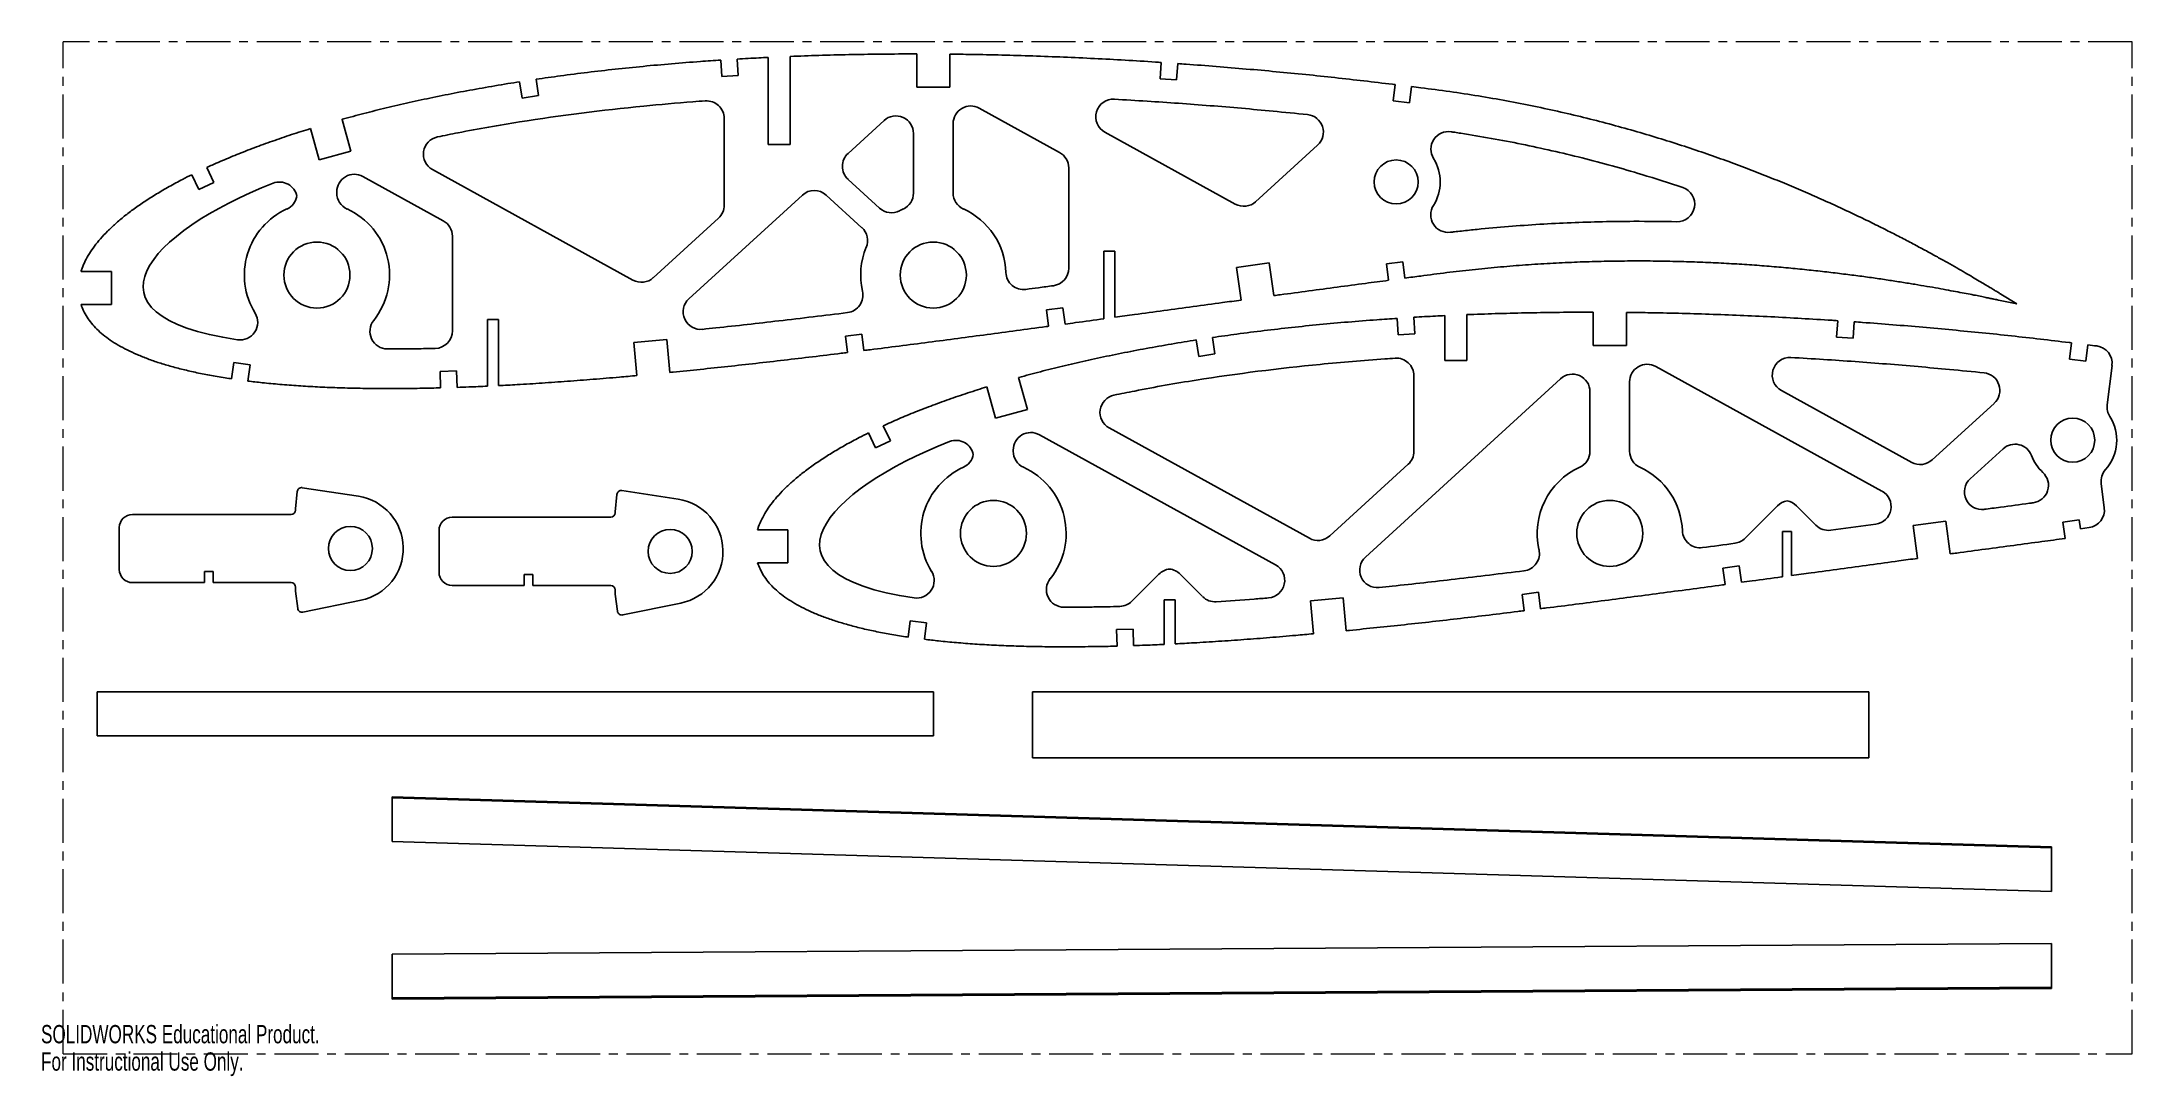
# Model space of a CAD drawing. Header units: inches. Extents: x 0 to 23.8, y 0 to 11.8.
import ezdxf

# ---------------------------------------------------------------- set-up
doc = ezdxf.new("R2010")
doc.units = ezdxf.units.IN
doc.header["$MEASUREMENT"] = 0
doc.linetypes.add('CENTERX2', pattern=[0.8, 0.5, -0.1, 0.1, -0.1])
doc.styles.add('SLDTEXTSTYLE0', font='TXT', dxfattribs={"width": 0.7})

msp = doc.modelspace()

# ---------------------------------------------------------------- linework, layer by layer
at = {"color": 7, "linetype": 'CENTERX2', "lineweight": 18}
for p, q in [((0.25, 0.25), (0.25, 11.75)), ((23.75, 11.75), (0.25, 11.75)), ((23.75, 0.25), (23.75, 11.75)), ((0.25, 0.25), (23.75, 0.25))]:
    msp.add_line(p, q, dxfattribs=at)
at = {"color": 7, "linetype": 'Continuous', "lineweight": 25}
for p, q in [((7.72, 11.542), (7.731, 11.355)), ((7.918, 11.367), (7.907, 11.554)), ((8.259, 10.584), (8.259, 11.573)), ((8.509, 11.584), (8.509, 10.584)), ((9.947, 11.612), (9.947, 11.235)), ((10.322, 11.235), (10.322, 11.61)), ((12.722, 11.515), (12.71, 11.328)), ((12.897, 11.316), (12.91, 11.503)), ((5.436, 11.296), (5.464, 11.11)), ((5.65, 11.138), (5.622, 11.324)), ((7.731, 11.355), (7.918, 11.367)), ((9.947, 11.235), (10.322, 11.235)), ((12.71, 11.328), (12.897, 11.316)), ((15.378, 11.264), (15.356, 11.078)), ((15.542, 11.055), (15.564, 11.241)), ((5.464, 11.11), (5.65, 11.138)), ((10.656, 10.996), (11.568, 10.492)), ((15.356, 11.078), (15.542, 11.055)), ((3.059, 10.763), (3.158, 10.407)), ((3.519, 10.508), (3.419, 10.869)), ((7.759, 10.879), (7.759, 9.894)), ((9.166, 10.482), (9.574, 10.856)), ((9.909, 10.708), (9.909, 10.032)), ((10.359, 10.032), (10.359, 10.821)), ((12.083, 10.722), (13.563, 9.906)), ((3.158, 10.407), (3.519, 10.508)), ((8.509, 10.584), (8.259, 10.584)), ((13.795, 9.933), (14.499, 10.576)), ((1.714, 10.24), (1.794, 10.071)), ((1.964, 10.152), (1.883, 10.321)), ((3.656, 10.22), (4.568, 9.717)), ((4.447, 10.298), (6.722, 9.043)), ((11.672, 9.177), (11.672, 10.317)), ((1.794, 10.071), (1.964, 10.152)), ((3.359, 10.032), (3.359, 10.045)), ((7.358, 8.83), (8.647, 10.008)), ((8.917, 10.008), (9.322, 9.638)), ((9.524, 9.86), (9.166, 10.187)), ((6.954, 9.07), (7.694, 9.747)), ((4.672, 8.466), (4.672, 9.542)), ((12.072, 9.37), (12.197, 9.37)), ((12.072, 8.603), (12.072, 9.37)), ((12.197, 9.37), (12.197, 8.62)), ((0.455, 9.139), (0.8, 9.139)), ((0.8, 9.139), (0.8, 8.764)), ((13.579, 9.187), (13.95, 9.237)), ((13.629, 8.815), (13.579, 9.187)), ((13.95, 9.237), (14.001, 8.866)), ((15.28, 9.226), (15.466, 9.251)), ((15.305, 9.04), (15.28, 9.226)), ((15.466, 9.251), (15.49, 9.065)), ((22.23, 8.816), (22.44, 8.771)), ((22.44, 8.771), (22.258, 8.884)), ((0.455, 8.764), (0.8, 8.764)), ((5.072, 8.594), (5.197, 8.594)), ((5.072, 7.838), (5.072, 8.594)), ((5.197, 8.594), (5.197, 7.844)), ((11.419, 8.704), (11.605, 8.729)), ((11.419, 8.704), (11.444, 8.518)), ((11.605, 8.729), (11.63, 8.543)), ((15.403, 8.608), (15.414, 8.421)), ((15.602, 8.433), (15.59, 8.62)), ((15.942, 8.639), (15.942, 8.129)), ((16.192, 8.129), (16.192, 8.65)), ((17.63, 8.678), (17.63, 8.301)), ((18.005, 8.301), (18.005, 8.676)), ((20.406, 8.581), (20.393, 8.394)), ((20.58, 8.381), (20.593, 8.568)), ((6.733, 8.333), (7.106, 8.367)), ((6.767, 7.958), (6.733, 8.333)), ((7.106, 8.367), (7.14, 7.993)), ((9.137, 8.406), (9.323, 8.429)), ((9.137, 8.406), (9.16, 8.22)), ((9.323, 8.429), (9.346, 8.243)), ((13.12, 8.362), (13.148, 8.176)), ((13.333, 8.204), (13.305, 8.39)), ((15.414, 8.421), (15.602, 8.433)), ((20.393, 8.394), (20.58, 8.381)), ((23.061, 8.33), (23.039, 8.144)), ((2.163, 7.921), (2.189, 8.106)), ((2.189, 8.106), (2.374, 8.081)), ((2.374, 8.081), (2.349, 7.895)), ((13.148, 8.176), (13.333, 8.204)), ((15.942, 8.129), (16.192, 8.129)), ((17.63, 8.301), (18.005, 8.301)), ((23.039, 8.144), (23.225, 8.121)), ((23.225, 8.121), (23.248, 8.307)), ((4.533, 8.005), (4.72, 8.011)), ((4.533, 8.005), (4.538, 7.818)), ((4.72, 8.011), (4.726, 7.824)), ((11.202, 7.574), (11.102, 7.935)), ((15.041, 5.896), (17.257, 7.921)), ((15.592, 7.956), (15.592, 7.097)), ((18.042, 7.098), (18.042, 7.886)), ((18.339, 8.062), (20.908, 6.644)), ((23.521, 8.072), (23.466, 7.624)), ((10.742, 7.829), (10.841, 7.473)), ((17.592, 7.774), (17.592, 7.098)), ((19.766, 7.788), (21.247, 6.971)), ((21.478, 6.999), (22.182, 7.642)), ((9.647, 7.218), (9.566, 7.387)), ((10.841, 7.473), (11.202, 7.574)), ((12.13, 7.364), (14.405, 6.109)), ((9.397, 7.306), (9.478, 7.137)), ((9.478, 7.137), (9.647, 7.218)), ((11.339, 7.286), (14.022, 5.806)), ((21.91, 6.784), (22.284, 7.126)), ((11.042, 7.098), (11.042, 7.111)), ((14.637, 6.136), (15.527, 6.95)), ((2.966, 6.684), (3.606, 6.586)), ((6.598, 6.652), (7.237, 6.553)), ((23.433, 6.455), (23.397, 6.73)), ((2.889, 6.444), (2.909, 6.64)), ((2.889, 6.43), (2.889, 6.444)), ((6.52, 6.411), (6.54, 6.608)), ((6.52, 6.398), (6.52, 6.411)), ((19.721, 6.477), (19.354, 6.11)), ((19.938, 6.477), (20.158, 6.258)), ((0.889, 6.23), (0.889, 5.755)), ((1.039, 6.38), (2.839, 6.38)), ((4.52, 6.198), (4.52, 5.723)), ((4.67, 6.348), (6.47, 6.348)), ((8.138, 6.205), (8.483, 6.205)), ((8.483, 6.205), (8.483, 5.83)), ((19.78, 6.186), (19.88, 6.186)), ((19.78, 6.186), (19.78, 5.672)), ((19.88, 5.686), (19.88, 6.186)), ((20.326, 6.201), (20.839, 6.271)), ((21.262, 6.253), (21.633, 6.303)), ((21.312, 5.881), (21.262, 6.253)), ((21.633, 6.303), (21.684, 5.932)), ((22.963, 6.292), (23.149, 6.317)), ((22.988, 6.106), (22.963, 6.292)), ((23.149, 6.317), (23.162, 6.218)), ((23.162, 6.218), (23.261, 6.231)), ((1.855, 5.73), (1.955, 5.73)), ((1.855, 5.605), (1.855, 5.73)), ((1.955, 5.73), (1.955, 5.605)), ((8.138, 5.83), (8.483, 5.83)), ((12.696, 5.701), (12.388, 5.393)), ((12.938, 5.701), (13.193, 5.446)), ((19.102, 5.769), (19.288, 5.795)), ((19.102, 5.769), (19.127, 5.584)), ((19.288, 5.795), (19.313, 5.609)), ((1.039, 5.605), (1.855, 5.605)), ((1.955, 5.605), (2.839, 5.605)), ((2.889, 5.508), (2.889, 5.555)), ((2.915, 5.313), (2.889, 5.508)), ((4.67, 5.573), (5.487, 5.573)), ((5.487, 5.698), (5.587, 5.698)), ((5.487, 5.573), (5.487, 5.698)), ((5.587, 5.698), (5.587, 5.573)), ((5.587, 5.573), (6.47, 5.573)), ((6.52, 5.475), (6.52, 5.523)), ((6.547, 5.28), (6.52, 5.475)), ((16.82, 5.472), (17.006, 5.495)), ((16.82, 5.472), (16.843, 5.286)), ((17.006, 5.495), (17.029, 5.309)), ((2.975, 5.27), (3.634, 5.405)), ((6.606, 5.238), (7.265, 5.372)), ((12.755, 5.41), (12.88, 5.41)), ((12.755, 5.41), (12.755, 4.904)), ((12.88, 4.91), (12.88, 5.41)), ((14.416, 5.399), (14.79, 5.433)), ((14.45, 5.024), (14.416, 5.399)), ((14.79, 5.433), (14.824, 5.059)), ((9.847, 4.986), (9.872, 5.172)), ((9.872, 5.172), (10.057, 5.147)), ((10.057, 5.147), (10.032, 4.961)), ((12.216, 5.071), (12.403, 5.077)), ((12.216, 5.071), (12.222, 4.884)), ((12.403, 5.077), (12.409, 4.89)), ((0.637, 4.363), (0.637, 3.863)), ((10.137, 4.363), (0.637, 4.363)), ((10.137, 4.363), (10.137, 3.863)), ((11.26, 4.363), (11.26, 3.613)), ((20.76, 4.363), (11.26, 4.363)), ((20.76, 4.363), (20.76, 3.613)), ((10.137, 3.863), (0.637, 3.863)), ((20.76, 3.613), (11.26, 3.613)), ((3.989, 3.172), (22.834, 2.605)), ((3.989, 3.161), (22.834, 2.591)), ((3.989, 2.663), (3.989, 3.161)), ((22.834, 2.095), (3.989, 2.663)), ((22.834, 2.095), (22.834, 2.591)), ((3.989, 1.384), (22.834, 1.506)), ((22.834, 1.506), (22.834, 1.01)), ((3.989, 1.384), (3.989, 0.888)), ((3.989, 0.888), (22.834, 1.01)), ((22.834, 0.994), (3.989, 0.871)), ((3.989, 0.871), (3.989, 0.888))]:
    msp.add_line(p, q, dxfattribs=at)
for centre, radius in [((15.391, 10.158), 0.25), ((3.134, 9.1), 0.375), ((10.134, 9.1), 0.375), ((23.075, 7.224), 0.25), ((10.817, 6.165), 0.375), ((17.817, 6.165), 0.375), ((3.514, 5.993), 0.25), ((7.145, 5.96), 0.25)]:
    msp.add_circle(centre, radius, dxfattribs=at)
for centre, radius, start, end in [((7.559, 10.879), 0.2, 0, 94.1465), ((10.559, 10.821), 0.2, 61.1174, 180), ((12.179, 10.898), 0.2, 86.8207, 241.1174), ((14.364, 10.724), 0.2, 312.4269, 84.1354), ((9.709, 10.708), 0.2, 0, 132.4269), ((15.985, 10.53), 0.2, 81.6529, 212.0882), ((4.543, 10.473), 0.2, 101.8555, 241.1174), ((9.301, 10.335), 0.2, 132.4269, 227.5937), ((11.472, 10.317), 0.2, 360, 61.1174), ((3.559, 10.045), 0.2, 61.1174, 180), ((15.391, 10.158), 0.5, 327.7386, 32.0882), ((2.709, 9.957), 0.2, 10.9147, 111.3382), ((2.709, 10.032), 0.2, 294.4963, 349.0853), ((3.559, 10.032), 0.2, 180, 245.5037), ((8.782, 9.861), 0.2, 47.5937, 132.4269), ((9.709, 10.032), 0.2, 294.4963, 0), ((10.559, 10.032), 0.2, 180, 245.5037), ((18.582, 9.905), 0.2, 268.6299, 71.3771), ((3.134, 9.1), 0.825, 114.4963, 211.5447), ((3.134, 9.1), 0.825, 321.38, 65.5037), ((7.559, 9.894), 0.2, 312.4269, 0), ((9.659, 10.008), 0.2, 227.5937, 297.6277), ((10.134, 9.1), 0.825, 114.4963, 117.6277), ((10.134, 9.1), 0.825, 1.9843, 65.5037), ((13.66, 10.081), 0.2, 241.1174, 312.4269), ((15.983, 9.784), 0.2, 147.7386, 276.734), ((4.472, 9.542), 0.2, 0, 61.1174), ((9.187, 9.491), 0.2, 337.5598, 47.5937), ((10.134, 9.1), 0.825, 157.5598, 192.8522), ((6.819, 9.218), 0.2, 241.1174, 312.4269), ((11.158, 9.135), 0.2, 181.9843, 277.6669), ((11.472, 9.177), 0.2, 277.7079, 0), ((7.493, 8.682), 0.2, 132.4269, 275.9816), ((9.135, 8.872), 0.2, 277.0614, 12.8522), ((2.261, 8.563), 0.2, 261.6126, 31.5447), ((3.935, 8.46), 0.2, 141.38, 269.9436), ((4.472, 8.466), 0.2, 271.4139, 0), ((15.392, 7.956), 0.2, 360, 93.8533), ((18.242, 7.886), 0.2, 61.1174, 180), ((19.862, 7.963), 0.2, 86.8207, 241.1174), ((23.322, 8.096), 0.2, 353.0342, 82.8041), ((17.392, 7.774), 0.2, 0, 132.4269), ((22.047, 7.79), 0.2, 312.4269, 84.1345), ((12.227, 7.539), 0.2, 101.8555, 241.1174), ((23.665, 7.6), 0.2, 173.0342, 212.5172), ((23.075, 7.224), 0.5, 318.0898, 32.5172), ((10.392, 7.022), 0.2, 10.9147, 111.3382), ((11.242, 7.111), 0.2, 61.1174, 180), ((22.419, 6.978), 0.2, 20.5193, 132.4269), ((10.817, 6.165), 0.825, 114.4963, 211.5447), ((10.392, 7.098), 0.2, 294.4963, 349.0853), ((11.242, 7.098), 0.2, 180, 245.5037), ((10.817, 6.165), 0.825, 321.3799, 65.5037), ((15.392, 7.097), 0.2, 312.4269, 360), ((17.817, 6.165), 0.825, 114.4963, 192.8522), ((17.392, 7.098), 0.2, 294.4963, 0), ((18.242, 7.098), 0.2, 180, 245.5037), ((17.817, 6.165), 0.825, 1.9847, 65.5037), ((21.343, 7.147), 0.2, 241.1174, 312.4269), ((23.075, 7.224), 0.5, 200.5193, 227.1826), ((23.596, 6.756), 0.2, 138.0898, 187.5), ((2.959, 6.635), 0.05, 81.223, 174.2191), ((6.59, 6.602), 0.05, 81.223, 174.2191), ((22.044, 6.636), 0.2, 132.4269, 277.66), ((22.599, 6.71), 0.2, 277.597, 47.1826), ((2.839, 6.43), 0.05, 270, 0), ((3.514, 5.993), 0.6, 281.5137, 81.223), ((7.145, 5.96), 0.6, 281.5137, 81.223), ((19.863, 6.336), 0.2, 99.4516, 135), ((19.797, 6.336), 0.2, 45, 80.5484), ((20.812, 6.469), 0.2, 277.7611, 61.1174), ((23.235, 6.429), 0.2, 277.5, 7.5), ((1.039, 6.23), 0.15, 90, 180), ((4.67, 6.198), 0.15, 90, 180), ((6.47, 6.398), 0.05, 270, 0), ((18.842, 6.201), 0.2, 181.9847, 277.6674), ((20.299, 6.399), 0.2, 225, 277.7748), ((14.502, 6.284), 0.2, 241.1174, 312.4269), ((16.818, 5.937), 0.2, 277.0614, 12.8522), ((19.212, 6.251), 0.2, 277.7154, 315), ((1.039, 5.755), 0.15, 180, 270), ((4.67, 5.723), 0.15, 180, 270), ((9.944, 5.629), 0.2, 261.6126, 31.5447), ((12.838, 5.56), 0.2, 95.8379, 135), ((12.797, 5.56), 0.2, 45, 84.1621), ((13.925, 5.631), 0.2, 274.6314, 61.1174), ((15.176, 5.748), 0.2, 132.4269, 275.9816), ((2.839, 5.555), 0.05, 0, 90), ((6.47, 5.523), 0.05, 0, 90), ((11.618, 5.526), 0.2, 141.3799, 269.9406), ((2.965, 5.319), 0.05, 187.6621, 281.5137), ((6.596, 5.287), 0.05, 187.6621, 281.5137), ((12.247, 5.535), 0.2, 271.6384, 315), ((13.335, 5.587), 0.2, 225, 273.7689)]:
    msp.add_arc(centre, radius, start, end, dxfattribs=at)
for points, knots in [([(7.72, 11.542), (7.643, 11.537), (7.456, 11.524), (7.163, 11.501), (6.84, 11.472), (6.522, 11.439), (6.209, 11.403), (5.909, 11.365), (5.714, 11.337), (5.622, 11.324)], [0.64719772, 0.64719772, 0.64719772, 0.64719772, 0.65718605, 0.67132555, 0.68529401, 0.69907815, 0.71266509, 0.72604264, 0.7381276, 0.7381276, 0.7381276, 0.7381276]), ([(8.259, 11.573), (8.224, 11.571), (8.107, 11.565), (7.989, 11.559), (7.907, 11.554)], [0.62390973, 0.62390973, 0.62390973, 0.62390973, 0.62844747, 0.63911645, 0.63911645, 0.63911645, 0.63911645]), ([(9.947, 11.612), (9.92, 11.612), (9.778, 11.612), (9.521, 11.61), (9.176, 11.605), (8.839, 11.596), (8.617, 11.588), (8.509, 11.584)], [0.55114522, 0.55114522, 0.55114522, 0.55114522, 0.55458298, 0.56952955, 0.58440342, 0.59919099, 0.6131242, 0.6131242, 0.6131242, 0.6131242]), ([(12.722, 11.515), (12.701, 11.517), (12.564, 11.526), (12.311, 11.542), (11.963, 11.56), (11.613, 11.576), (11.264, 11.589), (10.914, 11.6), (10.6, 11.606), (10.403, 11.609), (10.322, 11.61)], [0.4314156, 0.4314156, 0.4314156, 0.4314156, 0.4341867, 0.4491773, 0.4642148, 0.479284, 0.4943697, 0.5094578, 0.5245323, 0.5349824, 0.5349824, 0.5349824, 0.5349824]), ([(15.378, 11.264), (15.369, 11.265), (15.251, 11.279), (15.023, 11.306), (14.695, 11.343), (14.362, 11.378), (14.027, 11.411), (13.688, 11.441), (13.347, 11.47), (13.087, 11.49), (12.941, 11.5), (12.91, 11.503)], [0.3164238, 0.3164238, 0.3164238, 0.3164238, 0.3176892, 0.3317841, 0.3460397, 0.3604439, 0.3749827, 0.3896405, 0.4044033, 0.4192566, 0.4233343, 0.4233343, 0.4233343, 0.4233343]), ([(5.436, 11.296), (5.391, 11.289), (5.249, 11.266), (5.013, 11.226), (4.73, 11.174), (4.453, 11.119), (4.184, 11.061), (3.923, 11), (3.669, 10.937), (3.502, 10.892), (3.419, 10.869), (3.419, 10.869)], [0.74620886, 0.74620886, 0.74620886, 0.74620886, 0.75211759, 0.76479204, 0.77720815, 0.78935568, 0.80122396, 0.81280369, 0.82408291, 0.8350546, 0.8351399, 0.8351399, 0.8351399, 0.8351399]), ([(22.258, 8.884), (22.256, 8.885), (22.249, 8.889), (22.234, 8.898), (22.209, 8.913), (22.174, 8.935), (22.129, 8.962), (22.074, 8.995), (22.009, 9.034), (21.934, 9.079), (21.849, 9.128), (21.754, 9.183), (21.649, 9.243), (21.534, 9.307), (21.41, 9.375), (21.275, 9.447), (21.131, 9.523), (20.977, 9.602), (20.813, 9.684), (20.64, 9.768), (20.457, 9.854), (20.265, 9.942), (20.064, 10.031), (19.853, 10.121), (19.633, 10.211), (19.403, 10.301), (19.165, 10.39), (18.918, 10.478), (18.662, 10.564), (18.398, 10.648), (18.125, 10.729), (17.844, 10.808), (17.555, 10.883), (17.258, 10.953), (16.954, 11.019), (16.642, 11.08), (16.324, 11.136), (15.999, 11.186), (15.745, 11.218), (15.599, 11.236), (15.564, 11.241)], [0, 0, 0, 0, 0.0002541, 0.0010154, 0.0022834, 0.0040566, 0.006331, 0.0091053, 0.0123745, 0.016134, 0.0203797, 0.025106, 0.0303062, 0.0359722, 0.0420995, 0.0486781, 0.0557017, 0.0631602, 0.0710458, 0.0793498, 0.0880629, 0.0971758, 0.1066781, 0.1165616, 0.1268143, 0.1374283, 0.1483936, 0.1596998, 0.1713381, 0.1832977, 0.1955696, 0.2081436, 0.2210116, 0.2341618, 0.2475875, 0.2612768, 0.2752227, 0.2894141, 0.3037712, 0.3083425, 0.3083425, 0.3083425, 0.3083425]), ([(7.545, 11.079), (7.497, 11.076), (7.264, 11.058), (6.557, 10.996), (5.667, 10.885), (4.89, 10.748), (4.58, 10.685), (4.502, 10.669)], [0.6561627, 0.6561627, 0.6561627, 0.6561627, 0.6623685, 0.6869131, 0.7493598, 0.7805831, 0.7911832, 0.7911832, 0.7911832, 0.7911832]), ([(14.384, 10.923), (14.253, 10.936), (13.885, 10.973), (13.277, 11.026), (12.677, 11.069), (12.314, 11.09), (12.19, 11.097)], [0.3575496, 0.3575496, 0.3575496, 0.3575496, 0.37467988, 0.4059032, 0.43712652, 0.45331433, 0.45331433, 0.45331433, 0.45331433]), ([(3.059, 10.763), (3.024, 10.753), (2.915, 10.719), (2.736, 10.659), (2.525, 10.585), (2.323, 10.509), (2.13, 10.431), (1.985, 10.368), (1.903, 10.331), (1.883, 10.321)], [0.85130437, 0.85130437, 0.85130437, 0.85130437, 0.85603785, 0.86603383, 0.87568884, 0.88499772, 0.89395343, 0.9025529, 0.9054973, 0.9054973, 0.9054973, 0.9054973]), ([(18.646, 10.094), (18.491, 10.146), (18.113, 10.267), (17.503, 10.436), (16.931, 10.566), (16.471, 10.654), (16.217, 10.697), (16.065, 10.72), (16.028, 10.726), (16.014, 10.728)], [0.1656412, 0.1656412, 0.1656412, 0.1656412, 0.1873399, 0.2185633, 0.2497866, 0.2653982, 0.2810099, 0.2840212, 0.2859727, 0.2859727, 0.2859727, 0.2859727]), ([(1.714, 10.24), (1.678, 10.223), (1.592, 10.179), (1.457, 10.107), (1.314, 10.023), (1.181, 9.939), (1.059, 9.855), (0.947, 9.77), (0.846, 9.685), (0.756, 9.6), (0.676, 9.515), (0.607, 9.43), (0.549, 9.346), (0.502, 9.262), (0.472, 9.193), (0.458, 9.152), (0.455, 9.139)], [0.9135786, 0.9135786, 0.9135786, 0.9135786, 0.91866073, 0.92616625, 0.93330263, 0.94007122, 0.94647478, 0.95251753, 0.95820482, 0.96354665, 0.9685566, 0.97324991, 0.97765104, 0.98178704, 0.98569423, 0.98736392, 0.98736392, 0.98736392, 0.98736392]), ([(16.007, 9.586), (16.022, 9.587), (16.064, 9.592), (16.166, 9.604), (16.37, 9.625), (16.785, 9.663), (17.377, 9.699), (18.015, 9.713), (18.415, 9.709), (18.577, 9.705)], [0.7212113, 0.7212113, 0.7212113, 0.7212113, 0.7231627, 0.7268056, 0.7346112, 0.7502223, 0.7814445, 0.8126667, 0.8340248, 0.8340248, 0.8340248, 0.8340248]), ([(15.49, 9.065), (15.55, 9.073), (15.708, 9.094), (15.963, 9.128), (16.253, 9.161), (16.54, 9.189), (16.823, 9.213), (17.103, 9.231), (17.379, 9.245), (17.65, 9.254), (17.917, 9.259), (18.179, 9.261), (18.435, 9.258), (18.686, 9.252), (18.931, 9.243), (19.169, 9.231), (19.401, 9.217), (19.625, 9.2), (19.843, 9.181), (20.052, 9.16), (20.254, 9.138), (20.447, 9.115), (20.632, 9.092), (20.808, 9.068), (20.974, 9.043), (21.131, 9.019), (21.279, 8.995), (21.416, 8.972), (21.543, 8.95), (21.66, 8.928), (21.767, 8.908), (21.862, 8.89), (21.947, 8.874), (22.021, 8.859), (22.084, 8.846), (22.135, 8.835), (22.175, 8.827), (22.204, 8.821), (22.221, 8.818), (22.229, 8.816), (22.23, 8.816)], [0.6954317, 0.6954317, 0.6954317, 0.6954317, 0.7035818, 0.7169076, 0.7300093, 0.7429521, 0.7557256, 0.76832, 0.7807243, 0.7929265, 0.804916, 0.8166791, 0.8282035, 0.8394749, 0.8504814, 0.8612077, 0.8716393, 0.8817634, 0.8915636, 0.9010274, 0.910139, 0.918884, 0.9272493, 0.9352211, 0.9427847, 0.9499282, 0.9566385, 0.9629042, 0.9687123, 0.9740545, 0.9789184, 0.9832972, 0.9871802, 0.9905607, 0.9934334, 0.9957906, 0.9976296, 0.9989458, 0.9997366, 1, 1, 1, 1]), ([(14.001, 8.866), (14.025, 8.869), (14.158, 8.887), (14.399, 8.919), (14.721, 8.963), (15.023, 9.003), (15.217, 9.029), (15.305, 9.04)], [0.62792583, 0.62792583, 0.62792583, 0.62792583, 0.63126942, 0.64600652, 0.66062068, 0.67509819, 0.68701017, 0.68701017, 0.68701017, 0.68701017]), ([(11.185, 8.937), (11.233, 8.943), (11.337, 8.957), (11.441, 8.971), (11.498, 8.979)], [0.50301888, 0.50301888, 0.50301888, 0.50301888, 0.50947773, 0.51723163, 0.51723163, 0.51723163, 0.51723163]), ([(12.197, 8.62), (12.271, 8.63), (12.456, 8.655), (12.753, 8.696), (13.086, 8.741), (13.378, 8.781), (13.559, 8.806), (13.629, 8.815)], [0.54614396, 0.54614396, 0.54614396, 0.54614396, 0.55624723, 0.57138178, 0.58646604, 0.60148452, 0.6110828, 0.6110828, 0.6110828, 0.6110828]), ([(0.455, 8.764), (0.463, 8.741), (0.482, 8.692), (0.522, 8.62), (0.573, 8.55), (0.634, 8.483), (0.706, 8.419), (0.788, 8.358), (0.879, 8.301), (0.981, 8.246), (1.093, 8.195), (1.214, 8.146), (1.344, 8.101), (1.485, 8.059), (1.634, 8.021), (1.792, 7.985), (1.96, 7.953), (2.085, 7.932), (2.153, 7.922), (2.163, 7.921)], [0.00393512, 0.00393512, 0.00393512, 0.00393512, 0.00729323, 0.01102814, 0.01490108, 0.01896327, 0.02325848, 0.02782063, 0.03267908, 0.03785316, 0.04336187, 0.04921468, 0.05542235, 0.06198879, 0.06891804, 0.07621116, 0.08386839, 0.09188741, 0.09323996, 0.09323996, 0.09323996, 0.09323996]), ([(7.514, 8.483), (7.564, 8.489), (7.852, 8.519), (8.4, 8.581), (8.899, 8.641), (9.159, 8.673)], [0.33626141, 0.33626141, 0.33626141, 0.33626141, 0.34308912, 0.3755557, 0.41104965, 0.41104965, 0.41104965, 0.41104965]), ([(11.63, 8.543), (11.67, 8.548), (11.817, 8.568), (11.964, 8.588), (12.072, 8.603)], [0.52046547, 0.52046547, 0.52046547, 0.52046547, 0.52588733, 0.54047773, 0.54047773, 0.54047773, 0.54047773]), ([(15.403, 8.608), (15.326, 8.603), (15.14, 8.59), (14.846, 8.567), (14.523, 8.538), (14.205, 8.505), (13.892, 8.469), (13.592, 8.431), (13.397, 8.403), (13.305, 8.39)], [0.64719772, 0.64719772, 0.64719772, 0.64719772, 0.65718605, 0.67132555, 0.68529401, 0.69907815, 0.71266509, 0.72604264, 0.7381276, 0.7381276, 0.7381276, 0.7381276]), ([(15.942, 8.639), (15.907, 8.637), (15.79, 8.631), (15.672, 8.625), (15.59, 8.62)], [0.62390973, 0.62390973, 0.62390973, 0.62390973, 0.62844747, 0.63911645, 0.63911645, 0.63911645, 0.63911645]), ([(17.63, 8.678), (17.603, 8.678), (17.461, 8.678), (17.204, 8.676), (16.859, 8.67), (16.522, 8.662), (16.3, 8.654), (16.192, 8.65)], [0.55114522, 0.55114522, 0.55114522, 0.55114522, 0.55458298, 0.56952955, 0.58440342, 0.59919099, 0.6131242, 0.6131242, 0.6131242, 0.6131242]), ([(20.406, 8.581), (20.384, 8.583), (20.247, 8.592), (19.994, 8.607), (19.646, 8.626), (19.297, 8.642), (18.947, 8.655), (18.597, 8.666), (18.283, 8.672), (18.086, 8.675), (18.005, 8.676)], [0.4314156, 0.4314156, 0.4314156, 0.4314156, 0.4341867, 0.4491773, 0.4642148, 0.479284, 0.4943697, 0.5094578, 0.5245323, 0.5349824, 0.5349824, 0.5349824, 0.5349824]), ([(23.061, 8.33), (23.052, 8.331), (22.934, 8.345), (22.706, 8.372), (22.378, 8.409), (22.045, 8.444), (21.71, 8.476), (21.371, 8.507), (21.03, 8.536), (20.77, 8.556), (20.624, 8.566), (20.593, 8.568)], [0.3164238, 0.3164238, 0.3164238, 0.3164238, 0.3176892, 0.3317841, 0.3460397, 0.3604439, 0.3749827, 0.3896405, 0.4044033, 0.4192566, 0.4233343, 0.4233343, 0.4233343, 0.4233343]), ([(9.346, 8.243), (9.369, 8.246), (9.503, 8.262), (9.747, 8.293), (10.078, 8.336), (10.411, 8.38), (10.745, 8.424), (11.079, 8.469), (11.313, 8.5), (11.434, 8.516), (11.444, 8.518)], [0.41700016, 0.41700016, 0.41700016, 0.41700016, 0.42017482, 0.43510953, 0.45012428, 0.46520307, 0.48033315, 0.49550058, 0.51068977, 0.51204396, 0.51204396, 0.51204396, 0.51204396]), ([(13.12, 8.362), (13.074, 8.355), (12.932, 8.332), (12.696, 8.292), (12.413, 8.24), (12.136, 8.185), (11.867, 8.127), (11.606, 8.066), (11.352, 8.003), (11.185, 7.958), (11.103, 7.935), (11.102, 7.935)], [0.74620886, 0.74620886, 0.74620886, 0.74620886, 0.75211759, 0.76479204, 0.77720815, 0.78935568, 0.80122396, 0.81280369, 0.82408291, 0.8350546, 0.8351399, 0.8351399, 0.8351399, 0.8351399]), ([(3.935, 8.26), (4.045, 8.26), (4.225, 8.261), (4.406, 8.265), (4.476, 8.266)], [0.17300276, 0.17300276, 0.17300276, 0.17300276, 0.18822241, 0.19785709, 0.19785709, 0.19785709, 0.19785709]), ([(7.14, 7.993), (7.153, 7.994), (7.269, 8.006), (7.489, 8.028), (7.803, 8.061), (8.12, 8.096), (8.44, 8.133), (8.763, 8.171), (9.004, 8.2), (9.136, 8.217), (9.16, 8.22)], [0.3173009, 0.3173009, 0.3173009, 0.3173009, 0.31898069, 0.3329855, 0.34716279, 0.3614986, 0.37598075, 0.39059719, 0.40533259, 0.40857865, 0.40857865, 0.40857865, 0.40857865]), ([(15.379, 8.155), (15.34, 8.153), (15.056, 8.133), (14.299, 8.069), (13.35, 7.951), (12.573, 7.814), (12.264, 7.751), (12.185, 7.735)], [0.6495387, 0.6495387, 0.6495387, 0.6495387, 0.6546783, 0.6869131, 0.7493598, 0.7805831, 0.7911832, 0.7911832, 0.7911832, 0.7911832]), ([(22.067, 7.989), (21.937, 8.002), (21.568, 8.038), (20.96, 8.091), (20.36, 8.135), (19.997, 8.156), (19.874, 8.163)], [0.35754941, 0.35754941, 0.35754941, 0.35754941, 0.37467988, 0.4059032, 0.43712652, 0.45331437, 0.45331437, 0.45331437, 0.45331437]), ([(2.349, 7.895), (2.403, 7.889), (2.524, 7.875), (2.715, 7.857), (2.925, 7.841), (3.142, 7.828), (3.366, 7.819), (3.599, 7.813), (3.838, 7.81), (4.084, 7.81), (4.318, 7.813), (4.47, 7.816), (4.538, 7.818)], [0.10166147, 0.10166147, 0.10166147, 0.10166147, 0.10899987, 0.11808453, 0.12751484, 0.13728527, 0.14738792, 0.15781648, 0.16856347, 0.17961913, 0.19097737, 0.20014354, 0.20014354, 0.20014354, 0.20014354]), ([(4.726, 7.824), (4.77, 7.825), (4.886, 7.829), (5.001, 7.834), (5.072, 7.838)], [0.20856503, 0.20856503, 0.20856503, 0.20856503, 0.21456048, 0.22410348, 0.22410348, 0.22410348, 0.22410348]), ([(5.197, 7.844), (5.267, 7.847), (5.432, 7.856), (5.693, 7.872), (5.98, 7.893), (6.273, 7.915), (6.536, 7.937), (6.701, 7.952), (6.767, 7.958)], [0.2297245, 0.2297245, 0.2297245, 0.2297245, 0.23923642, 0.251959, 0.26492389, 0.2781197, 0.29153604, 0.30045776, 0.30045776, 0.30045776, 0.30045776]), ([(10.742, 7.829), (10.707, 7.819), (10.598, 7.784), (10.419, 7.725), (10.208, 7.651), (10.006, 7.575), (9.813, 7.497), (9.668, 7.434), (9.587, 7.397), (9.566, 7.387)], [0.85130437, 0.85130437, 0.85130437, 0.85130437, 0.85603785, 0.86603383, 0.87568884, 0.88499772, 0.89395343, 0.9025529, 0.9054973, 0.9054973, 0.9054973, 0.9054973]), ([(9.397, 7.306), (9.362, 7.289), (9.275, 7.245), (9.14, 7.172), (8.997, 7.089), (8.865, 7.005), (8.742, 6.921), (8.63, 6.836), (8.529, 6.751), (8.439, 6.666), (8.359, 6.581), (8.29, 6.496), (8.232, 6.412), (8.185, 6.328), (8.155, 6.259), (8.141, 6.218), (8.138, 6.205)], [0.9135786, 0.9135786, 0.9135786, 0.9135786, 0.91866073, 0.92616625, 0.93330263, 0.94007122, 0.94647478, 0.95251753, 0.95820482, 0.96354665, 0.9685566, 0.97324991, 0.97765104, 0.98178704, 0.98569423, 0.98736392, 0.98736392, 0.98736392, 0.98736392]), ([(22.071, 6.438), (22.1, 6.442), (22.161, 6.45), (22.332, 6.473), (22.488, 6.494), (22.611, 6.51), (22.625, 6.512)], [0.6481961, 0.6481961, 0.6481961, 0.6481961, 0.65209888, 0.65655564, 0.67133454, 0.67328593, 0.67328593, 0.67328593, 0.67328593]), ([(21.684, 5.932), (21.708, 5.935), (21.841, 5.953), (22.082, 5.985), (22.404, 6.029), (22.706, 6.069), (22.9, 6.095), (22.988, 6.106)], [0.62792583, 0.62792583, 0.62792583, 0.62792583, 0.63126942, 0.64600652, 0.66062068, 0.67509819, 0.68701017, 0.68701017, 0.68701017, 0.68701017]), ([(8.138, 5.83), (8.146, 5.807), (8.166, 5.758), (8.205, 5.686), (8.256, 5.616), (8.317, 5.549), (8.389, 5.485), (8.471, 5.424), (8.563, 5.366), (8.664, 5.312), (8.776, 5.26), (8.897, 5.212), (9.028, 5.167), (9.168, 5.125), (9.317, 5.086), (9.476, 5.051), (9.643, 5.019), (9.768, 4.998), (9.837, 4.988), (9.847, 4.986)], [0.00393512, 0.00393512, 0.00393512, 0.00393512, 0.00729323, 0.01102814, 0.01490108, 0.01896327, 0.02325848, 0.02782063, 0.03267908, 0.03785316, 0.04336187, 0.04921468, 0.05542235, 0.06198879, 0.06891804, 0.07621116, 0.08386839, 0.09188741, 0.09323996, 0.09323996, 0.09323996, 0.09323996]), ([(15.197, 5.549), (15.247, 5.554), (15.535, 5.585), (16.083, 5.647), (16.582, 5.707), (16.842, 5.739)], [0.33626141, 0.33626141, 0.33626141, 0.33626141, 0.34308912, 0.3755557, 0.41104965, 0.41104965, 0.41104965, 0.41104965]), ([(19.88, 5.686), (19.954, 5.696), (20.14, 5.721), (20.436, 5.762), (20.769, 5.807), (21.061, 5.847), (21.242, 5.871), (21.312, 5.881)], [0.54614396, 0.54614396, 0.54614396, 0.54614396, 0.55624723, 0.57138178, 0.58646604, 0.60148452, 0.6110828, 0.6110828, 0.6110828, 0.6110828]), ([(17.029, 5.309), (17.053, 5.312), (17.186, 5.328), (17.43, 5.359), (17.761, 5.402), (18.094, 5.446), (18.428, 5.49), (18.763, 5.534), (18.996, 5.566), (19.117, 5.582), (19.127, 5.584)], [0.41700016, 0.41700016, 0.41700016, 0.41700016, 0.42017482, 0.43510953, 0.45012428, 0.46520307, 0.48033315, 0.49550058, 0.51068977, 0.51204396, 0.51204396, 0.51204396, 0.51204396]), ([(19.313, 5.609), (19.353, 5.614), (19.505, 5.635), (19.66, 5.656), (19.776, 5.672), (19.78, 5.672)], [0.52046547, 0.52046547, 0.52046547, 0.52046547, 0.52588733, 0.54107831, 0.54161097, 0.54161097, 0.54161097, 0.54161097]), ([(11.618, 5.326), (11.674, 5.326), (11.788, 5.326), (11.999, 5.329), (12.154, 5.332), (12.253, 5.335)], [0.17300022, 0.17300022, 0.17300022, 0.17300022, 0.18080577, 0.18861133, 0.20211684, 0.20211684, 0.20211684, 0.20211684]), ([(13.348, 5.388), (13.491, 5.397), (13.689, 5.412), (13.887, 5.427), (13.941, 5.432)], [0.25212162, 0.25212162, 0.25212162, 0.25212162, 0.27170707, 0.27915577, 0.27915577, 0.27915577, 0.27915577]), ([(14.824, 5.059), (14.836, 5.06), (14.952, 5.072), (15.172, 5.094), (15.486, 5.127), (15.803, 5.162), (16.124, 5.199), (16.447, 5.237), (16.687, 5.266), (16.819, 5.283), (16.843, 5.286)], [0.3173009, 0.3173009, 0.3173009, 0.3173009, 0.31898069, 0.3329855, 0.34716279, 0.3614986, 0.37598075, 0.39059719, 0.40533259, 0.40857865, 0.40857865, 0.40857865, 0.40857865]), ([(12.88, 4.91), (12.95, 4.913), (13.115, 4.922), (13.376, 4.938), (13.664, 4.958), (13.956, 4.981), (14.219, 5.003), (14.384, 5.018), (14.45, 5.024)], [0.2297245, 0.2297245, 0.2297245, 0.2297245, 0.23923642, 0.251959, 0.26492389, 0.2781197, 0.29153604, 0.30045776, 0.30045776, 0.30045776, 0.30045776]), ([(10.032, 4.961), (10.086, 4.955), (10.207, 4.941), (10.398, 4.923), (10.608, 4.907), (10.825, 4.894), (11.05, 4.885), (11.282, 4.879), (11.521, 4.875), (11.767, 4.876), (12.001, 4.879), (12.154, 4.882), (12.222, 4.884)], [0.10166147, 0.10166147, 0.10166147, 0.10166147, 0.10899987, 0.11808453, 0.12751484, 0.13728527, 0.14738792, 0.15781648, 0.16856347, 0.17961913, 0.19097737, 0.20014354, 0.20014354, 0.20014354, 0.20014354]), ([(12.409, 4.89), (12.454, 4.891), (12.569, 4.895), (12.684, 4.9), (12.755, 4.904)], [0.20856503, 0.20856503, 0.20856503, 0.20856503, 0.21456048, 0.22410348, 0.22410348, 0.22410348, 0.22410348]), ([(3.989, 3.161), (3.989, 3.163), (3.989, 3.167), (3.989, 3.171), (3.989, 3.172)], [0.385225538, 0.385225538, 0.385225538, 0.385225538, 0.389640454, 0.39136797, 0.39136797, 0.39136797, 0.39136797]), ([(22.834, 2.605), (22.834, 2.603), (22.834, 2.598), (22.834, 2.593), (22.834, 2.591)], [0.663595141, 0.663595141, 0.663595141, 0.663595141, 0.668215889, 0.671483435, 0.671483435, 0.671483435, 0.671483435]), ([(22.834, 1.01), (22.834, 1.008), (22.834, 1.003), (22.834, 0.997), (22.834, 0.994)], [0.321726366, 0.321726366, 0.321726366, 0.321726366, 0.324901813, 0.32982127, 0.32982127, 0.32982127, 0.32982127])]:
    msp.add_open_spline(points, degree=3, knots=knots, dxfattribs=at)
for points in [[(2.636, 10.143), (1.214, 9.587), (0.369, 8.64), (2.231, 8.365)], [(23.348, 8.294), (23.314, 8.298), (23.281, 8.303), (23.248, 8.307)], [(10.319, 7.209), (8.897, 6.653), (8.052, 5.706), (9.915, 5.431)], [(18.868, 6.003), (18.992, 6.019), (19.115, 6.036), (19.239, 6.053)]]:
    msp.add_open_spline(points, degree=3, dxfattribs=at)

# ---------------------------------------------------------------- texts
at = {"color": 7, "linetype": 'Continuous', "char_height": 0.2076, "attachment_point": 1, "style": 'SLDTEXTSTYLE0'}
for s, insert in [('SOLIDWORKS Educational Product.', (0, 0.579)), ('For Instructional Use Only.', (0, 0.268))]:
    msp.add_mtext(s, dxfattribs=dict(at, insert=insert))

doc.saveas('drawing.dxf')
